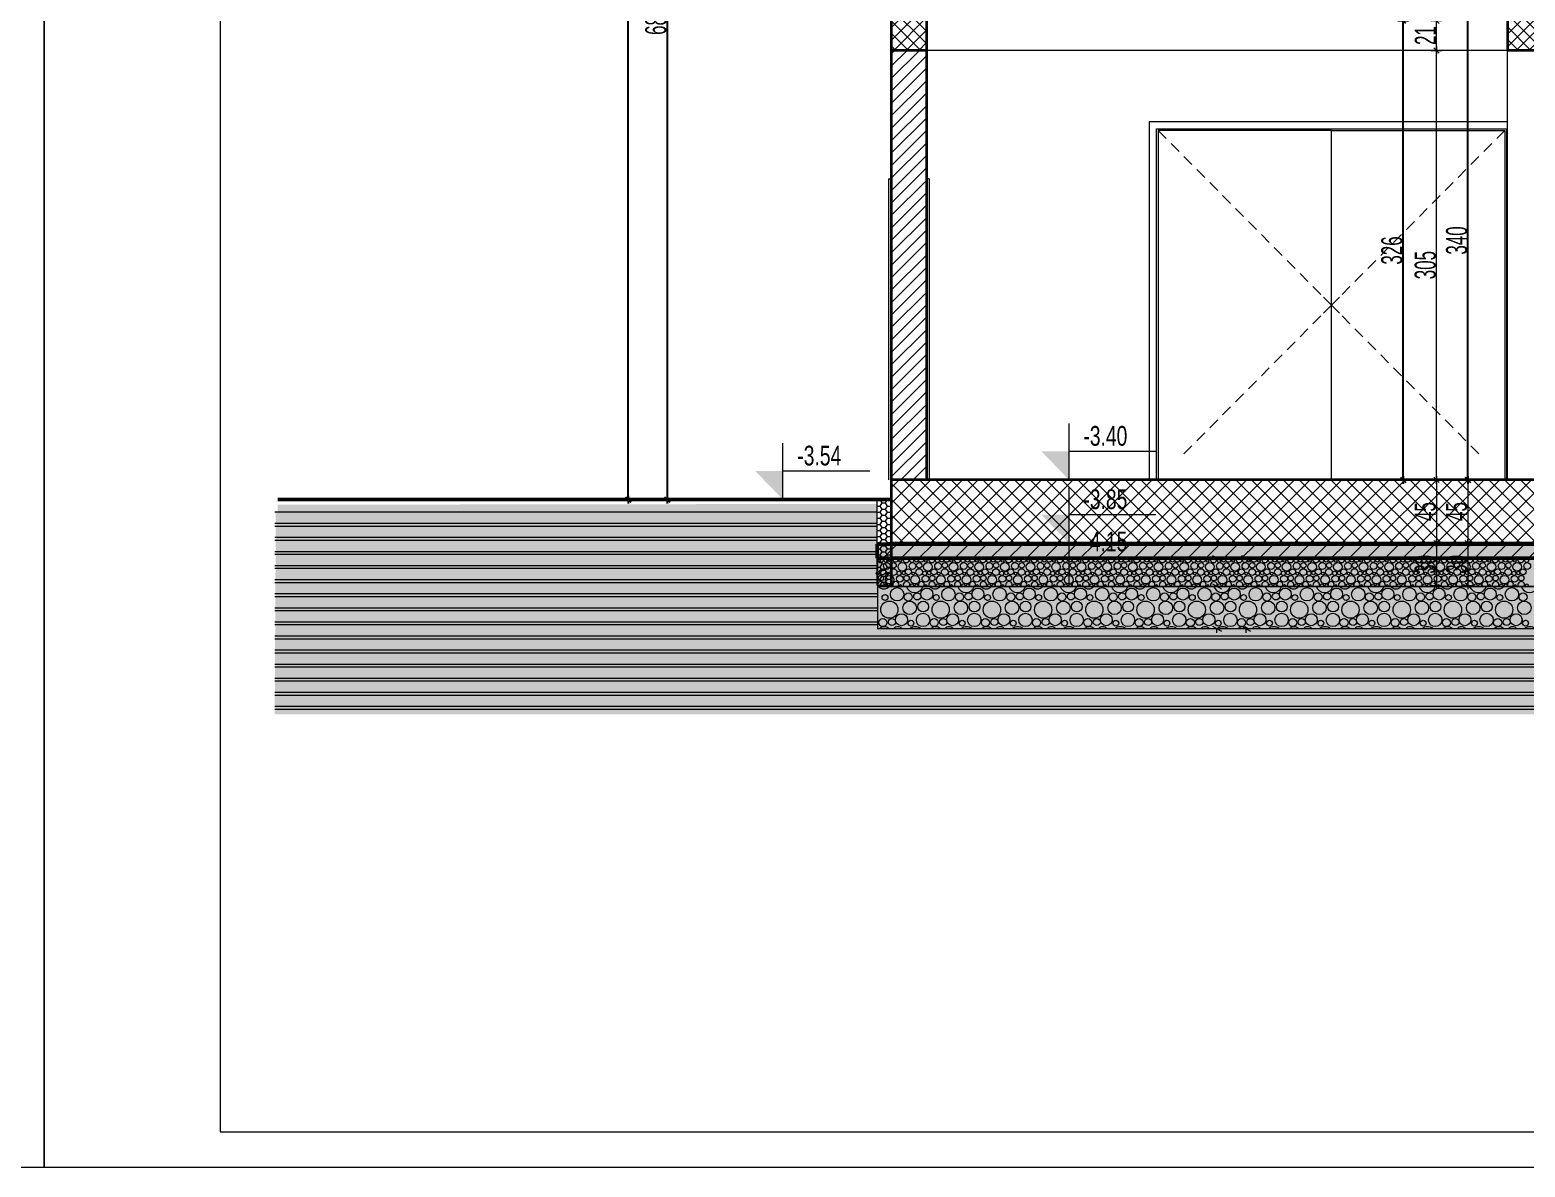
# Model space of a CAD drawing. Header units: millimetres. Extents: x -115530 to 122462, y -34508 to 119375.
# Drawn here: x 75862 to 86478, y 90853 to 98928 of the extents above; entities that cross this region are included whole.
import ezdxf

# ---------------------------------------------------------------- set-up
doc = ezdxf.new("R2010")
doc.units = ezdxf.units.MM
doc.header["$MEASUREMENT"] = 0
for name, color, linetype, lineweight in [('101', 253, 'Continuous', 15), ('21', 7, 'Continuous', 50), ('29', 7, 'Continuous', 50), ('61', 254, 'Continuous', 20), ('dimenzija', 7, 'Continuous', 13), ('Fasada kontaktna', 40, 'Continuous', 20), ('New_Site & Landscape - Terrain_Pen_No__53', 54, 'Continuous', 25), ('New_Structural - Bearing_Pen_No__27', 7, 'Continuous', 25), ('New_Structural - Bearing_Pen_No__29', 7, 'Continuous', 25), ('Roofs_Pen_No__1', 7, 'Continuous', 13), ('zidoviii', 7, 'Continuous', 35)]:
    doc.layers.add(name, color=color, linetype=linetype, lineweight=lineweight)
for name, color, linetype, lineweight, true_color in [('102', 7, 'Continuous', 15, 0xe0e0e0), ('104', 7, 'Continuous', 15, 0x3e3e3e), ('161', 7, 'Continuous', 15, 0x6a6a6a), ('19', 7, 'Continuous', 0, 0xe4e4e4), ('HATCH 2', 7, 'Continuous', 9, 0x575757), ('New_Structural - Bearing_Pen_No__168', 7, 'Continuous', 13, 0x6a6a6a), ('New_Structural - Bearing_Pen_No__87', 7, 'Continuous', 13, 0x6a6a6a)]:
    doc.layers.add(name, color=color, linetype=linetype, lineweight=lineweight, true_color=true_color)
doc.styles.add('PLATEIA', font='CGSAPPS.shx', dxfattribs={"width": 0.6})
doc.styles.add('ROM', font='ROMANS.SHX', dxfattribs={"width": 0.7})
doc.dimstyles.new('50', dxfattribs={"dimtxt": 150, "dimasz": 0.5, "dimexe": 0.18, "dimexo": 0.0625, "dimgap": 4, "dimtad": 1, "dimdec": 0, "dimlfac": 0.1, "dimzin": 12, "dimdsep": 46, "dimtxsty": 'PLATEIA', "dimblk": 'A$C321216CB', "dimcen": 0.09, "dimse1": 1, "dimse2": 1, "dimclrd": 256, "dimclrt": 256, "dimadec": 3, "dimazin": 0, "dimtfac": 1, "dimtdec": 0, "dimtix": 1, "dimtmove": 2, "dimatfit": 3, "dimldrblk": 'A$C321216CB', "dimfxl": 1, "dimtolj": 1, "dimtzin": 0, "dimlwd": -1, "dimarcsym": 0})
pattern_1 = [(45, (-110329.44, 76693.47), (-44.194174, 44.194174), []), (135, (-110329.44, 76693.47), (-44.194174, -44.194174), [])]

# ---------------------------------------------------------------- blocks, each defined once
blk = doc.blocks.new('A$C321216CB')
for p, q in [((-54, 0), (54, 0)), ((-38, -38), (38, 38)), ((0, -75), (0, 75))]:
    blk.add_line(p, q)
blk = doc.blocks.new('*D949')
at = {"layer": 'DEFPOINTS', "color": 0, "transparency": 16777216}
for p in [(85849, 98783), (86353, 98783), (86039, 95733)]:
    blk.add_point(p, dxfattribs=at)
at = {"layer": 'dimenzija', "transparency": 16777216}
blk.add_line((85849, 95733), (85849, 98782), dxfattribs=at)
at = {"layer": 'dimenzija', "transparency": 16777216, "xscale": 0.5, "yscale": 0.5, "zscale": 0.5}
for p, rotation in [((85849, 98783), 90), ((85849, 95733), 270)]:
    blk.add_blockref('A$C321216CB', p, dxfattribs=dict(at, rotation=rotation))
at = {"layer": 'dimenzija', "transparency": 16777216, "insert": (85770, 97258), "char_height": 150, "attachment_point": 5, "rotation": 90, "style": 'PLATEIA'}
blk.add_mtext('\\A1;305', dxfattribs=at)
blk = doc.blocks.new('*D950')
at = {"layer": 'DEFPOINTS', "color": 0, "transparency": 16777216}
for p in [(85849, 98993), (86412, 98993), (86039, 98783)]:
    blk.add_point(p, dxfattribs=at)
at = {"layer": 'dimenzija', "transparency": 16777216}
blk.add_line((85849, 98783), (85849, 98992), dxfattribs=at)
at = {"layer": 'dimenzija', "transparency": 16777216, "xscale": 0.5, "yscale": 0.5, "zscale": 0.5}
for p, rotation in [((85849, 98993), 90), ((85849, 98783), 270)]:
    blk.add_blockref('A$C321216CB', p, dxfattribs=dict(at, rotation=rotation))
at = {"layer": 'dimenzija', "transparency": 16777216, "insert": (85770, 98888), "char_height": 150, "attachment_point": 5, "rotation": 90, "style": 'PLATEIA'}
blk.add_mtext('\\A1;21', dxfattribs=at)
blk = doc.blocks.new('*D952')
at = {"transparency": 16777216}
blk.add_line((85612, 95733), (85612, 98991), dxfattribs=at)
at = {"layer": 'DEFPOINTS', "color": 0, "transparency": 16777216}
for p in [(85612, 98992), (85612, 98992), (85574, 95733)]:
    blk.add_point(p, dxfattribs=at)
at = {"transparency": 16777216, "xscale": 0.5, "yscale": 0.5, "zscale": 0.5}
for p, rotation in [((85612, 98992), 90), ((85612, 95733), 270)]:
    blk.add_blockref('A$C321216CB', p, dxfattribs=dict(at, rotation=rotation))
at = {"transparency": 16777216, "insert": (85533, 97362), "char_height": 150, "attachment_point": 5, "rotation": 90, "style": 'PLATEIA'}
blk.add_mtext('\\A1;326', dxfattribs=at)
blk = doc.blocks.new('*D954')
at = {"transparency": 16777216}
blk.add_line((86072, 95733), (86072, 99132), dxfattribs=at)
at = {"layer": 'DEFPOINTS', "color": 0, "transparency": 16777216}
for p in [(86072, 99133), (86072, 99133), (86039, 95733)]:
    blk.add_point(p, dxfattribs=at)
at = {"transparency": 16777216, "xscale": 0.5, "yscale": 0.5, "zscale": 0.5}
for p, rotation in [((86072, 99133), 90), ((86072, 95733), 270)]:
    blk.add_blockref('A$C321216CB', p, dxfattribs=dict(at, rotation=rotation))
at = {"transparency": 16777216, "insert": (85993, 97433), "char_height": 150, "attachment_point": 5, "rotation": 90, "style": 'PLATEIA'}
blk.add_mtext('\\A1;340', dxfattribs=at)
blk = doc.blocks.new('*D973')
at = {"transparency": 16777216}
blk.add_line((80386, 102392), (80386, 95593), dxfattribs=at)
at = {"layer": 'DEFPOINTS', "color": 0, "transparency": 16777216}
for p in [(81378, 102393), (80326, 95593), (80386, 95593)]:
    blk.add_point(p, dxfattribs=at)
at = {"transparency": 16777216, "xscale": 0.5, "yscale": 0.5, "zscale": 0.5}
for p, rotation in [((80386, 102393), 90), ((80386, 95593), 270)]:
    blk.add_blockref('A$C321216CB', p, dxfattribs=dict(at, rotation=rotation))
at = {"transparency": 16777216, "insert": (80307, 98993), "char_height": 150, "attachment_point": 5, "rotation": 90, "style": 'PLATEIA'}
blk.add_mtext('\\A1;680', dxfattribs=at)
blk = doc.blocks.new('*D1018')
at = {"transparency": 16777216}
blk.add_line((80110, 95593), (80110, 104480), dxfattribs=at)
at = {"layer": 'DEFPOINTS', "color": 0, "transparency": 16777216}
for p in [(80110, 104480), (86478, 104480), (80326, 95593)]:
    blk.add_point(p, dxfattribs=at)
at = {"transparency": 16777216, "xscale": 0.5, "yscale": 0.5, "zscale": 0.5}
for p, rotation in [((80110, 104480), 90), ((80110, 95593), 270)]:
    blk.add_blockref('A$C321216CB', p, dxfattribs=dict(at, rotation=rotation))
at = {"transparency": 16777216, "insert": (80031, 100037), "char_height": 150, "attachment_point": 5, "rotation": 90, "style": 'PLATEIA'}
blk.add_mtext('\\A1;889', dxfattribs=at)
blk = doc.blocks.new('*D1010')
at = {"layer": 'DEFPOINTS', "color": 0, "transparency": 16777216}
for p in [(85795, 95733), (85654, 95283), (86071, 95283)]:
    blk.add_point(p, dxfattribs=at)
at = {"layer": 'dimenzija', "transparency": 16777216}
blk.add_line((86071, 95733), (86071, 95284), dxfattribs=at)
at = {"layer": 'dimenzija', "transparency": 16777216, "xscale": 0.5, "yscale": 0.5, "zscale": 0.5}
for p, rotation in [((86071, 95733), 90), ((86071, 95283), 270)]:
    blk.add_blockref('A$C321216CB', p, dxfattribs=dict(at, rotation=rotation))
at = {"layer": 'dimenzija', "transparency": 16777216, "insert": (85992, 95508), "char_height": 150, "attachment_point": 5, "rotation": 90, "style": 'PLATEIA'}
blk.add_mtext('\\A1;45', dxfattribs=at)
blk = doc.blocks.new('*D1011')
at = {"layer": 'DEFPOINTS', "color": 0, "transparency": 16777216}
for p in [(85654, 95283), (85643, 94983), (86071, 94983)]:
    blk.add_point(p, dxfattribs=at)
at = {"layer": 'dimenzija', "transparency": 16777216}
blk.add_line((86071, 95283), (86071, 94984), dxfattribs=at)
at = {"layer": 'dimenzija', "transparency": 16777216, "xscale": 0.5, "yscale": 0.5, "zscale": 0.5}
for p, rotation in [((86071, 95283), 90), ((86071, 94983), 270)]:
    blk.add_blockref('A$C321216CB', p, dxfattribs=dict(at, rotation=rotation))
at = {"layer": 'dimenzija', "transparency": 16777216, "insert": (85992, 95133), "char_height": 150, "attachment_point": 5, "rotation": 90, "style": 'PLATEIA'}
blk.add_mtext('\\A1;30', dxfattribs=at)
blk = doc.blocks.new('*D1012')
at = {"layer": 'DEFPOINTS', "color": 0, "transparency": 16777216}
for p in [(85795, 95733), (85654, 95283), (85849, 95283)]:
    blk.add_point(p, dxfattribs=at)
at = {"layer": 'dimenzija', "transparency": 16777216}
blk.add_line((85849, 95733), (85849, 95284), dxfattribs=at)
at = {"layer": 'dimenzija', "transparency": 16777216, "xscale": 0.5, "yscale": 0.5, "zscale": 0.5}
for p, rotation in [((85849, 95733), 90), ((85849, 95283), 270)]:
    blk.add_blockref('A$C321216CB', p, dxfattribs=dict(at, rotation=rotation))
at = {"layer": 'dimenzija', "transparency": 16777216, "insert": (85770, 95508), "char_height": 150, "attachment_point": 5, "rotation": 90, "style": 'PLATEIA'}
blk.add_mtext('\\A1;45', dxfattribs=at)
blk = doc.blocks.new('*D1013')
at = {"layer": 'DEFPOINTS', "color": 0, "transparency": 16777216}
for p in [(85654, 95283), (85735, 94983), (85849, 94983)]:
    blk.add_point(p, dxfattribs=at)
at = {"layer": 'dimenzija', "transparency": 16777216}
blk.add_line((85849, 95283), (85849, 94984), dxfattribs=at)
at = {"layer": 'dimenzija', "transparency": 16777216, "xscale": 0.5, "yscale": 0.5, "zscale": 0.5}
for p, rotation in [((85849, 95283), 90), ((85849, 94983), 270)]:
    blk.add_blockref('A$C321216CB', p, dxfattribs=dict(at, rotation=rotation))
at = {"layer": 'dimenzija', "transparency": 16777216, "insert": (85770, 95133), "char_height": 150, "attachment_point": 5, "rotation": 90, "style": 'PLATEIA'}
blk.add_mtext('\\A1;30', dxfattribs=at)
blk = doc.blocks.new('ff')
at = {"linetype": 'Continuous', "lineweight": 0, "true_color": 0xb5b5b5}
blk.add_hatch(color=253, dxfattribs=at).paths.add_polyline_path([(182948, 115600), (182949, 115652), (187206, 115658), (187206, 115600)])
at = {"layer": '102', "linetype": 'Continuous', "lineweight": 15}
for points in [[(182928, 114164), (200444, 114164), (200440, 119003), (197467, 118998), (196876, 115774), (196876, 115274), (196876, 114766), (187207, 114772), (187204, 115604), (182936, 115604)], [(196406, 115372), (187206, 115372), (187206, 115272), (196406, 115272)]]:
    blk.add_hatch(color=256, dxfattribs=at).paths.add_polyline_path(points)
at = {"layer": '104', "linetype": 'Continuous', "lineweight": 15}
h = blk.add_hatch(dxfattribs=at)
h.set_pattern_fill('MASONRY_BLOCK_0001', color=256, scale=49.999997, style=0, pattern_type=2)
h.set_pattern_definition([(45, (232358.95, 118972.49), (-63.6396, 63.6396), [])])
h.paths.add_polyline_path([(187206, 115372), (187206, 115272), (196406, 115272), (196406, 115372)])
at = {"layer": '161', "linetype": 'Continuous', "lineweight": 15}
h = blk.add_hatch(dxfattribs=at)
h.set_pattern_fill('DOUBLE_1_1_0001', color=256, scale=49.999997, style=0, pattern_type=2)
h.set_pattern_definition([(180, (189177.82, 115725.27), (0, 100), []), (180, (189177.82, 115705.27), (0, 100), [])])
h.paths.add_polyline_path([(182930, 114164), (200444, 114164), (200437, 119001), (197472, 119001), (196876, 115774), (196876, 115274), (196876, 114766), (187208, 114766), (187203, 115605), (182930, 115604)])
at = {"layer": '19', "linetype": 'Continuous', "lineweight": 0}
for points in [[(196876, 115072), (196876, 115272), (187211, 115267), (187211, 115067)], [(196876, 114772), (196876, 115072), (187206, 115072), (187206, 114772)]]:
    blk.add_hatch(color=256, dxfattribs=at).paths.add_polyline_path(points)
blk.add_lwpolyline([(187207, 115272), (187207, 114772)])
at = {"layer": '101', "color": 251, "linetype": 'Continuous', "lineweight": 15, "true_color": 0x5e5e5e, "flags": 128}
for points in [[(187206, 115274), (196876, 115272), (196876, 115072), (187206, 115074)], [(187206, 115072), (196876, 115072), (196876, 114772), (187206, 114772)]]:
    blk.add_lwpolyline(points, dxfattribs=at)
at = {"layer": '101', "color": 253, "linetype": 'Continuous', "lineweight": 15}
for centre, radius in [((187245, 115176), 21.3), ((187274, 115217), 23.9), ((187269, 115256), 14.3), ((187301, 115258), 12.5), ((187322, 115174), 23.7), ((187322, 115222), 19.2), ((187384, 115211), 30.6), ((187369, 115254), 10.3), ((187427, 115176), 21.3), ((187456, 115217), 23.9), ((187451, 115256), 14.3), ((187483, 115258), 12.5), ((187504, 115174), 23.7), ((187504, 115222), 19.2), ((187566, 115211), 30.6), ((187551, 115254), 10.3), ((187609, 115176), 21.3), ((187638, 115217), 23.9), ((187633, 115256), 14.3), ((187665, 115258), 12.5), ((187685, 115174), 23.7), ((187686, 115222), 19.2), ((187748, 115211), 30.6), ((187732, 115254), 10.3), ((187791, 115176), 21.3), ((187820, 115217), 23.9), ((187815, 115256), 14.3), ((187847, 115258), 12.5), ((187867, 115174), 23.7), ((187868, 115222), 19.2), ((187930, 115211), 30.6), ((187914, 115254), 10.3), ((187972, 115176), 21.3), ((188002, 115217), 23.9), ((187997, 115256), 14.3), ((188029, 115258), 12.5), ((188049, 115174), 23.7), ((188050, 115222), 19.2), ((188112, 115211), 30.6), ((188096, 115254), 10.3), ((188154, 115176), 21.3), ((188184, 115217), 23.9), ((188179, 115256), 14.3), ((188211, 115258), 12.5), ((188231, 115174), 23.7), ((188232, 115222), 19.2), ((188294, 115211), 30.6), ((188278, 115254), 10.3), ((188336, 115176), 21.3), ((188365, 115217), 23.9), ((188361, 115256), 14.3), ((188392, 115258), 12.5), ((188413, 115174), 23.7), ((188413, 115222), 19.2), ((188475, 115211), 30.6), ((188460, 115254), 10.3), ((188518, 115176), 21.3), ((188547, 115217), 23.9), ((188542, 115256), 14.3), ((188574, 115258), 12.5), ((188595, 115174), 23.7), ((188595, 115222), 19.2), ((188657, 115211), 30.6), ((188642, 115254), 10.3), ((188700, 115176), 21.3), ((188729, 115217), 23.9), ((188724, 115256), 14.3), ((188756, 115258), 12.5), ((188777, 115174), 23.7), ((188777, 115222), 19.2), ((188839, 115211), 30.6), ((188824, 115254), 10.3), ((188882, 115176), 21.3), ((188911, 115217), 23.9), ((188906, 115256), 14.3), ((188938, 115258), 12.5), ((188958, 115174), 23.7), ((188959, 115222), 19.2), ((189021, 115211), 30.6), ((189005, 115254), 10.3), ((189064, 115176), 21.3), ((189093, 115217), 23.9), ((189088, 115256), 14.3), ((189120, 115258), 12.5), ((189140, 115174), 23.7), ((189141, 115222), 19.2), ((189203, 115211), 30.6), ((189187, 115254), 10.3), ((189245, 115176), 21.3), ((189275, 115217), 23.9), ((189270, 115256), 14.3), ((189302, 115258), 12.5), ((189322, 115174), 23.7), ((189323, 115222), 19.2), ((189385, 115211), 30.6), ((189369, 115254), 10.3), ((189427, 115176), 21.3), ((189457, 115217), 23.9), ((189452, 115256), 14.3), ((189484, 115258), 12.5), ((189504, 115174), 23.7), ((189505, 115222), 19.2), ((189567, 115211), 30.6), ((189551, 115254), 10.3), ((189609, 115176), 21.3), ((189638, 115217), 23.9), ((189634, 115256), 14.3), ((189665, 115258), 12.5), ((189686, 115174), 23.7), ((189686, 115222), 19.2), ((189748, 115211), 30.6), ((189733, 115254), 10.3), ((189791, 115176), 21.3), ((189820, 115217), 23.9), ((189815, 115256), 14.3), ((189847, 115258), 12.5), ((189868, 115174), 23.7), ((189868, 115222), 19.2), ((189930, 115211), 30.6), ((189915, 115254), 10.3), ((189973, 115176), 21.3), ((190002, 115217), 23.9), ((189997, 115256), 14.3), ((190029, 115258), 12.5), ((190050, 115174), 23.7), ((190050, 115222), 19.2), ((190112, 115211), 30.6), ((190097, 115254), 10.3), ((190155, 115176), 21.3), ((190184, 115217), 23.9), ((190179, 115256), 14.3), ((190211, 115258), 12.5), ((190231, 115174), 23.7), ((190232, 115222), 19.2), ((190294, 115211), 30.6), ((190278, 115254), 10.3), ((190337, 115176), 21.3), ((190366, 115217), 23.9), ((190361, 115256), 14.3), ((190393, 115258), 12.5), ((190413, 115174), 23.7), ((190414, 115222), 19.2), ((190476, 115211), 30.6), ((190460, 115254), 10.3), ((190518, 115176), 21.3), ((190548, 115217), 23.9), ((190543, 115256), 14.3), ((190575, 115258), 12.5), ((190595, 115174), 23.7), ((190596, 115222), 19.2), ((190658, 115211), 30.6), ((190642, 115254), 10.3), ((190700, 115176), 21.3), ((190730, 115217), 23.9), ((190725, 115256), 14.3), ((190757, 115258), 12.5), ((190777, 115174), 23.7), ((190778, 115222), 19.2), ((190840, 115211), 30.6), ((190824, 115254), 10.3), ((190882, 115176), 21.3), ((190911, 115217), 23.9), ((190907, 115256), 14.3), ((190938, 115258), 12.5), ((190959, 115174), 23.7), ((190959, 115222), 19.2), ((191021, 115211), 30.6), ((191006, 115254), 10.3), ((191064, 115176), 21.3), ((191093, 115217), 23.9), ((191088, 115256), 14.3), ((191120, 115258), 12.5), ((191141, 115174), 23.7), ((191141, 115222), 19.2), ((191203, 115211), 30.6), ((191188, 115254), 10.3), ((191246, 115176), 21.3), ((191275, 115217), 23.9), ((191270, 115256), 14.3), ((191302, 115258), 12.5), ((191323, 115174), 23.7), ((191323, 115222), 19.2), ((191385, 115211), 30.6), ((191370, 115254), 10.3), ((191428, 115176), 21.3), ((191457, 115217), 23.9), ((191452, 115256), 14.3), ((191484, 115258), 12.5), ((191504, 115174), 23.7), ((191505, 115222), 19.2), ((191567, 115211), 30.6), ((191551, 115254), 10.3), ((191610, 115176), 21.3), ((191639, 115217), 23.9), ((191634, 115256), 14.3), ((191666, 115258), 12.5), ((191686, 115174), 23.7), ((191687, 115222), 19.2), ((191749, 115211), 30.6), ((191733, 115254), 10.3), ((191791, 115176), 21.3), ((191821, 115217), 23.9), ((191816, 115256), 14.3), ((187211, 115167), 12.5), ((187232, 115131), 19.2), ((187294, 115120), 30.6), ((187279, 115163), 10.3), ((187366, 115126), 23.9), ((187361, 115165), 14.3), ((187393, 115167), 12.5), ((187414, 115131), 19.2), ((187476, 115120), 30.6), ((187461, 115163), 10.3), ((187548, 115126), 23.9), ((187543, 115165), 14.3), ((187575, 115167), 12.5), ((187596, 115131), 19.2), ((187658, 115120), 30.6), ((187642, 115163), 10.3), ((187730, 115126), 23.9), ((187725, 115165), 14.3), ((187757, 115167), 12.5), ((187778, 115131), 19.2), ((187840, 115120), 30.6), ((187824, 115163), 10.3), ((187912, 115126), 23.9), ((187907, 115165), 14.3), ((187939, 115167), 12.5), ((187960, 115131), 19.2), ((188022, 115120), 30.6), ((188006, 115163), 10.3), ((188094, 115126), 23.9), ((188089, 115165), 14.3), ((188121, 115167), 12.5), ((188142, 115131), 19.2), ((188204, 115120), 30.6), ((188188, 115163), 10.3), ((188275, 115126), 23.9), ((188271, 115165), 14.3), ((188302, 115167), 12.5), ((188323, 115131), 19.2), ((188385, 115120), 30.6), ((188370, 115163), 10.3), ((188457, 115126), 23.9), ((188452, 115165), 14.3), ((188484, 115167), 12.5), ((188505, 115131), 19.2), ((188567, 115120), 30.6), ((188552, 115163), 10.3), ((188639, 115126), 23.9), ((188634, 115165), 14.3), ((188666, 115167), 12.5), ((188687, 115131), 19.2), ((188749, 115120), 30.6), ((188734, 115163), 10.3), ((188821, 115126), 23.9), ((188816, 115165), 14.3), ((188848, 115167), 12.5), ((188869, 115131), 19.2), ((188931, 115120), 30.6), ((188915, 115163), 10.3), ((189003, 115126), 23.9), ((188998, 115165), 14.3), ((189030, 115167), 12.5), ((189051, 115131), 19.2), ((189113, 115120), 30.6), ((189097, 115163), 10.3), ((189185, 115126), 23.9), ((189180, 115165), 14.3), ((189212, 115167), 12.5), ((189233, 115131), 19.2), ((189295, 115120), 30.6), ((189279, 115163), 10.3), ((189367, 115126), 23.9), ((189362, 115165), 14.3), ((189394, 115167), 12.5), ((189415, 115131), 19.2), ((189477, 115120), 30.6), ((189461, 115163), 10.3), ((189548, 115126), 23.9), ((189544, 115165), 14.3), ((189575, 115167), 12.5), ((189596, 115131), 19.2), ((189658, 115120), 30.6), ((189643, 115163), 10.3), ((189730, 115126), 23.9), ((189725, 115165), 14.3), ((189757, 115167), 12.5), ((189778, 115131), 19.2), ((189840, 115120), 30.6), ((189825, 115163), 10.3), ((189912, 115126), 23.9), ((189907, 115165), 14.3), ((189939, 115167), 12.5), ((189960, 115131), 19.2), ((190022, 115120), 30.6), ((190007, 115163), 10.3), ((190094, 115126), 23.9), ((190089, 115165), 14.3), ((190121, 115167), 12.5), ((190142, 115131), 19.2), ((190204, 115120), 30.6), ((190188, 115163), 10.3), ((190276, 115126), 23.9), ((190271, 115165), 14.3), ((190303, 115167), 12.5), ((190324, 115131), 19.2), ((190386, 115120), 30.6), ((190370, 115163), 10.3), ((190458, 115126), 23.9), ((190453, 115165), 14.3), ((190485, 115167), 12.5), ((190506, 115131), 19.2), ((190568, 115120), 30.6), ((190552, 115163), 10.3), ((190640, 115126), 23.9), ((190635, 115165), 14.3), ((190667, 115167), 12.5), ((190688, 115131), 19.2), ((190750, 115120), 30.6), ((190734, 115163), 10.3), ((190821, 115126), 23.9), ((190817, 115165), 14.3), ((190848, 115167), 12.5), ((190869, 115131), 19.2), ((190931, 115120), 30.6), ((190916, 115163), 10.3), ((191003, 115126), 23.9), ((190998, 115165), 14.3), ((191030, 115167), 12.5), ((191051, 115131), 19.2), ((191113, 115120), 30.6), ((191098, 115163), 10.3), ((191185, 115126), 23.9), ((191180, 115165), 14.3), ((191212, 115167), 12.5), ((191233, 115131), 19.2), ((191295, 115120), 30.6), ((191280, 115163), 10.3), ((191367, 115126), 23.9), ((191362, 115165), 14.3), ((191394, 115167), 12.5), ((191415, 115131), 19.2), ((191477, 115120), 30.6), ((191461, 115163), 10.3), ((191549, 115126), 23.9), ((191544, 115165), 14.3), ((191576, 115167), 12.5), ((191597, 115131), 19.2), ((191659, 115120), 30.6), ((191643, 115163), 10.3), ((191731, 115126), 23.9), ((191726, 115165), 14.3), ((191758, 115167), 12.5), ((191779, 115131), 19.2), ((187261, 114993), 20.7), ((187347, 115016), 47.3), ((187426, 114997), 28.6), ((187490, 115001), 25.1), ((187558, 115018), 42.6), ((187625, 114993), 20.7), ((187711, 115016), 47.3), ((187790, 114997), 28.6), ((187854, 115001), 25.1), ((187921, 115018), 42.6), ((187989, 114993), 20.7), ((188075, 115016), 47.3), ((188154, 114997), 28.6), ((188218, 115001), 25.1), ((188285, 115018), 42.6), ((188352, 114993), 20.7), ((188438, 115016), 47.3), ((188517, 114997), 28.6), ((188581, 115001), 25.1), ((188649, 115018), 42.6), ((188716, 114993), 20.7), ((188802, 115016), 47.3), ((188881, 114997), 28.6), ((188945, 115001), 25.1), ((189012, 115018), 42.6), ((189080, 114993), 20.7), ((189166, 115016), 47.3), ((189245, 114997), 28.6), ((189309, 115001), 25.1), ((189376, 115018), 42.6), ((189443, 114993), 20.7), ((189530, 115016), 47.3), ((189609, 114997), 28.6), ((189672, 115001), 25.1), ((189740, 115018), 42.6), ((189807, 114993), 20.7), ((189893, 115016), 47.3), ((189972, 114997), 28.6), ((190036, 115001), 25.1), ((190103, 115018), 42.6), ((190171, 114993), 20.7), ((190257, 115016), 47.3), ((190336, 114997), 28.6), ((190400, 115001), 25.1), ((190467, 115018), 42.6), ((190535, 114993), 20.7), ((190621, 115016), 47.3), ((190700, 114997), 28.6), ((190764, 115001), 25.1), ((190831, 115018), 42.6), ((190898, 114993), 20.7), ((190984, 115016), 47.3), ((191063, 114997), 28.6), ((191127, 115001), 25.1), ((191195, 115018), 42.6), ((191262, 114993), 20.7), ((191348, 115016), 47.3), ((191427, 114997), 28.6), ((191491, 115001), 25.1), ((191558, 115018), 42.6), ((191626, 114993), 20.7), ((191712, 115016), 47.3), ((191791, 114997), 28.6), ((187292, 114907), 61.2), ((187378, 114836), 42.6), ((187436, 114920), 47.7), ((187531, 114834), 47.3), ((187532, 114929), 38.4), ((187656, 114907), 61.2), ((187741, 114836), 42.6), ((187800, 114920), 47.7), ((187895, 114834), 47.3), ((187896, 114929), 38.4), ((188020, 114907), 61.2), ((188105, 114836), 42.6), ((188163, 114920), 47.7), ((188258, 114834), 47.3), ((188259, 114929), 38.4), ((188384, 114907), 61.2), ((188469, 114836), 42.6), ((188527, 114920), 47.7), ((188622, 114834), 47.3), ((188623, 114929), 38.4), ((188747, 114907), 61.2), ((188832, 114836), 42.6), ((188891, 114920), 47.7), ((188986, 114834), 47.3), ((188987, 114929), 38.4), ((189111, 114907), 61.2), ((189196, 114836), 42.6), ((189255, 114920), 47.7), ((189350, 114834), 47.3), ((189351, 114929), 38.4), ((189475, 114907), 61.2), ((189560, 114836), 42.6), ((189618, 114920), 47.7), ((189713, 114834), 47.3), ((189714, 114929), 38.4), ((189838, 114907), 61.2), ((189923, 114836), 42.6), ((189982, 114920), 47.7), ((190077, 114834), 47.3), ((190078, 114929), 38.4), ((190202, 114907), 61.2), ((190287, 114836), 42.6), ((190346, 114920), 47.7), ((190441, 114834), 47.3), ((190442, 114929), 38.4), ((190566, 114907), 61.2), ((190651, 114836), 42.6), ((190709, 114920), 47.7), ((190804, 114834), 47.3), ((190805, 114929), 38.4), ((190930, 114907), 61.2), ((191015, 114836), 42.6), ((191073, 114920), 47.7), ((191168, 114834), 47.3), ((191169, 114929), 38.4), ((191293, 114907), 61.2), ((191378, 114836), 42.6), ((191437, 114920), 47.7), ((191532, 114834), 47.3), ((191533, 114929), 38.4), ((191657, 114907), 61.2), ((191742, 114836), 42.6), ((191800, 114920), 47.7), ((187246, 114815), 28.6), ((187310, 114819), 25.1), ((187445, 114811), 20.7), ((187610, 114815), 28.6), ((187674, 114819), 25.1), ((187809, 114811), 20.7), ((187974, 114815), 28.6), ((188038, 114819), 25.1), ((188172, 114811), 20.7), ((188337, 114815), 28.6), ((188401, 114819), 25.1), ((188536, 114811), 20.7), ((188701, 114815), 28.6), ((188765, 114819), 25.1), ((188900, 114811), 20.7), ((189065, 114815), 28.6), ((189129, 114819), 25.1), ((189263, 114811), 20.7), ((189429, 114815), 28.6), ((189492, 114819), 25.1), ((189627, 114811), 20.7), ((189792, 114815), 28.6), ((189856, 114819), 25.1), ((189991, 114811), 20.7), ((190156, 114815), 28.6), ((190220, 114819), 25.1), ((190355, 114811), 20.7), ((190520, 114815), 28.6), ((190584, 114819), 25.1), ((190718, 114811), 20.7), ((190883, 114815), 28.6), ((190947, 114819), 25.1), ((191082, 114811), 20.7), ((191247, 114815), 28.6), ((191311, 114819), 25.1), ((191446, 114811), 20.7), ((191611, 114815), 28.6), ((191675, 114819), 25.1), ((191809, 114811), 20.7)]:
    blk.add_circle(centre, radius, dxfattribs=at)
for centre, radius, start, end in [((187230, 115265), 23.7, 162.599, 17.401), ((187292, 115302), 30.6, 254.3338, 285.6662), ((187335, 115267), 21.3, 163.6472, 16.3528), ((187412, 115265), 23.7, 162.599, 17.401), ((187474, 115302), 30.6, 254.3338, 285.6662), ((187517, 115267), 21.3, 163.6472, 16.3528), ((187594, 115265), 23.7, 162.599, 17.401), ((187656, 115302), 30.6, 254.3338, 285.6662), ((187699, 115267), 21.3, 163.6472, 16.3528), ((187775, 115265), 23.7, 162.599, 17.401), ((187838, 115302), 30.6, 254.3338, 285.6662), ((187881, 115267), 21.3, 163.6472, 16.3528), ((187957, 115265), 23.7, 162.599, 17.401), ((188020, 115302), 30.6, 254.3338, 285.6662), ((188062, 115267), 21.3, 163.6472, 16.3528), ((188139, 115265), 23.7, 162.599, 17.401), ((188202, 115302), 30.6, 254.3338, 285.6662), ((188244, 115267), 21.3, 163.6472, 16.3528), ((188321, 115265), 23.7, 162.599, 17.401), ((188384, 115302), 30.6, 254.3338, 285.6662), ((188426, 115267), 21.3, 163.6472, 16.3528), ((188503, 115265), 23.7, 162.599, 17.401), ((188565, 115302), 30.6, 254.3338, 285.6662), ((188608, 115267), 21.3, 163.6472, 16.3528), ((188685, 115265), 23.7, 162.599, 17.401), ((188747, 115302), 30.6, 254.3338, 285.6662), ((188790, 115267), 21.3, 163.6472, 16.3528), ((188867, 115265), 23.7, 162.599, 17.401), ((188929, 115302), 30.6, 254.3338, 285.6662), ((188972, 115267), 21.3, 163.6472, 16.3528), ((189048, 115265), 23.7, 162.599, 17.401), ((189111, 115302), 30.6, 254.3338, 285.6662), ((189154, 115267), 21.3, 163.6472, 16.3528), ((189230, 115265), 23.7, 162.599, 17.401), ((189293, 115302), 30.6, 254.3338, 285.6662), ((189335, 115267), 21.3, 163.6472, 16.3528), ((189412, 115265), 23.7, 162.599, 17.401), ((189475, 115302), 30.6, 254.3338, 285.6662), ((189517, 115267), 21.3, 163.6472, 16.3528), ((189594, 115265), 23.7, 162.599, 17.401), ((189657, 115302), 30.6, 254.3338, 285.6662), ((189699, 115267), 21.3, 163.6472, 16.3528), ((189776, 115265), 23.7, 162.599, 17.401), ((189838, 115302), 30.6, 254.3338, 285.6662), ((189881, 115267), 21.3, 163.6472, 16.3528), ((189958, 115265), 23.7, 162.599, 17.401), ((190020, 115302), 30.6, 254.3338, 285.6662), ((190063, 115267), 21.3, 163.6472, 16.3528), ((190140, 115265), 23.7, 162.599, 17.401), ((190202, 115302), 30.6, 254.3338, 285.6662), ((190245, 115267), 21.3, 163.6472, 16.3528), ((190321, 115265), 23.7, 162.599, 17.401), ((190384, 115302), 30.6, 254.3338, 285.6662), ((190427, 115267), 21.3, 163.6472, 16.3528), ((190503, 115265), 23.7, 162.599, 17.401), ((190566, 115302), 30.6, 254.3338, 285.6662), ((190608, 115267), 21.3, 163.6472, 16.3528), ((190685, 115265), 23.7, 162.599, 17.401), ((190748, 115302), 30.6, 254.3338, 285.6662), ((190790, 115267), 21.3, 163.6472, 16.3528), ((190867, 115265), 23.7, 162.599, 17.401), ((190930, 115302), 30.6, 254.3338, 285.6662), ((190972, 115267), 21.3, 163.6472, 16.3528), ((191049, 115265), 23.7, 162.599, 17.401), ((191111, 115302), 30.6, 254.3338, 285.6662), ((191154, 115267), 21.3, 163.6472, 16.3528), ((191231, 115265), 23.7, 162.599, 17.401), ((191293, 115302), 30.6, 254.3338, 285.6662), ((191336, 115267), 21.3, 163.6472, 16.3528), ((191413, 115265), 23.7, 162.599, 17.401), ((191475, 115302), 30.6, 254.3338, 285.6662), ((191518, 115267), 21.3, 163.6472, 16.3528), ((191594, 115265), 23.7, 162.599, 17.401), ((191657, 115302), 30.6, 254.3338, 285.6662), ((191700, 115267), 21.3, 163.6472, 16.3528), ((191776, 115265), 23.7, 162.599, 17.401), ((187232, 115083), 23.7, 332.4801, 207.5199), ((187271, 115074), 14.3, 354.4772, 185.5228), ((187303, 115076), 12.5, 345.4542, 194.5458), ((187337, 115085), 21.3, 325.6213, 214.3787), ((187371, 115072), 10.3, 3.8659, 176.1341), ((187414, 115083), 23.7, 332.4801, 207.5199), ((187453, 115074), 14.3, 354.4772, 185.5228), ((187485, 115076), 12.5, 345.4542, 194.5458), ((187519, 115085), 21.3, 325.6213, 214.3787), ((187552, 115072), 10.3, 3.8659, 176.1341), ((187595, 115083), 23.7, 332.4801, 207.5199), ((187635, 115074), 14.3, 354.4772, 185.5228), ((187667, 115076), 12.5, 345.4542, 194.5458), ((187701, 115085), 21.3, 325.6213, 214.3787), ((187734, 115072), 10.3, 3.8659, 176.1341), ((187777, 115083), 23.7, 332.4801, 207.5199), ((187817, 115074), 14.3, 354.4772, 185.5228), ((187849, 115076), 12.5, 345.4542, 194.5458), ((187882, 115085), 21.3, 325.6213, 214.3787), ((187916, 115072), 10.3, 3.8659, 176.1341), ((187959, 115083), 23.7, 332.4801, 207.5199), ((187999, 115074), 14.3, 354.4772, 185.5228), ((188031, 115076), 12.5, 345.4542, 194.5458), ((188064, 115085), 21.3, 325.6213, 214.3787), ((188098, 115072), 10.3, 3.8659, 176.1341), ((188141, 115083), 23.7, 332.4801, 207.5199), ((188181, 115074), 14.3, 354.4772, 185.5228), ((188212, 115076), 12.5, 345.4542, 194.5458), ((188246, 115085), 21.3, 325.6213, 214.3787), ((188280, 115072), 10.3, 3.8659, 176.1341), ((188323, 115083), 23.7, 332.4801, 207.5199), ((188362, 115074), 14.3, 354.4772, 185.5228), ((188394, 115076), 12.5, 345.4542, 194.5458), ((188428, 115085), 21.3, 325.6213, 214.3787), ((188462, 115072), 10.3, 3.8659, 176.1341), ((188505, 115083), 23.7, 332.4801, 207.5199), ((188544, 115074), 14.3, 354.4772, 185.5228), ((188576, 115076), 12.5, 345.4542, 194.5458), ((188610, 115085), 21.3, 325.6213, 214.3787), ((188644, 115072), 10.3, 3.8659, 176.1341), ((188687, 115083), 23.7, 332.4801, 207.5199), ((188726, 115074), 14.3, 354.4772, 185.5228), ((188758, 115076), 12.5, 345.4542, 194.5458), ((188792, 115085), 21.3, 325.6213, 214.3787), ((188825, 115072), 10.3, 3.8659, 176.1341), ((188868, 115083), 23.7, 332.4801, 207.5199), ((188908, 115074), 14.3, 354.4772, 185.5228), ((188940, 115076), 12.5, 345.4542, 194.5458), ((188974, 115085), 21.3, 325.6213, 214.3787), ((189007, 115072), 10.3, 3.8659, 176.1341), ((189050, 115083), 23.7, 332.4801, 207.5199), ((189090, 115074), 14.3, 354.4772, 185.5228), ((189122, 115076), 12.5, 345.4542, 194.5458), ((189155, 115085), 21.3, 325.6213, 214.3787), ((189189, 115072), 10.3, 3.8659, 176.1341), ((189232, 115083), 23.7, 332.4801, 207.5199), ((189272, 115074), 14.3, 354.4772, 185.5228), ((189304, 115076), 12.5, 345.4542, 194.5458), ((189337, 115085), 21.3, 325.6213, 214.3787), ((189371, 115072), 10.3, 3.8659, 176.1341), ((189414, 115083), 23.7, 332.4801, 207.5199), ((189454, 115074), 14.3, 354.4772, 185.5228), ((189485, 115076), 12.5, 345.4542, 194.5458), ((189519, 115085), 21.3, 325.6213, 214.3787), ((189553, 115072), 10.3, 3.8659, 176.1341), ((189596, 115083), 23.7, 332.4801, 207.5199), ((189635, 115074), 14.3, 354.4772, 185.5228), ((189667, 115076), 12.5, 345.4542, 194.5458), ((189701, 115085), 21.3, 325.6213, 214.3787), ((189735, 115072), 10.3, 3.8659, 176.1341), ((189778, 115083), 23.7, 332.4801, 207.5199), ((189817, 115074), 14.3, 354.4772, 185.5228), ((189849, 115076), 12.5, 345.4542, 194.5458), ((189883, 115085), 21.3, 325.6213, 214.3787), ((189917, 115072), 10.3, 3.8659, 176.1341), ((189960, 115083), 23.7, 332.4801, 207.5199), ((189999, 115074), 14.3, 354.4772, 185.5228), ((190031, 115076), 12.5, 345.4542, 194.5458), ((190065, 115085), 21.3, 325.6213, 214.3787), ((190098, 115072), 10.3, 3.8659, 176.1341), ((190141, 115083), 23.7, 332.4801, 207.5199), ((190181, 115074), 14.3, 354.4772, 185.5228), ((190213, 115076), 12.5, 345.4542, 194.5458), ((190247, 115085), 21.3, 325.6213, 214.3787), ((190280, 115072), 10.3, 3.8659, 176.1341), ((190323, 115083), 23.7, 332.4801, 207.5199), ((190363, 115074), 14.3, 354.4772, 185.5228), ((190395, 115076), 12.5, 345.4542, 194.5458), ((190428, 115085), 21.3, 325.6213, 214.3787), ((190462, 115072), 10.3, 3.8659, 176.1341), ((190505, 115083), 23.7, 332.4801, 207.5199), ((190545, 115074), 14.3, 354.4772, 185.5228), ((190577, 115076), 12.5, 345.4542, 194.5458), ((190610, 115085), 21.3, 325.6213, 214.3787), ((190644, 115072), 10.3, 3.8659, 176.1341), ((190687, 115083), 23.7, 332.4801, 207.5199), ((190727, 115074), 14.3, 354.4772, 185.5228), ((190758, 115076), 12.5, 345.4542, 194.5458), ((190792, 115085), 21.3, 325.6213, 214.3787), ((190826, 115072), 10.3, 3.8659, 176.1341), ((190869, 115083), 23.7, 332.4801, 207.5199), ((190908, 115074), 14.3, 354.4772, 185.5228), ((190940, 115076), 12.5, 345.4542, 194.5458), ((190974, 115085), 21.3, 325.6213, 214.3787), ((191008, 115072), 10.3, 3.8659, 176.1341), ((191051, 115083), 23.7, 332.4801, 207.5199), ((191090, 115074), 14.3, 354.4772, 185.5228), ((191122, 115076), 12.5, 345.4542, 194.5458), ((191156, 115085), 21.3, 325.6213, 214.3787), ((191190, 115072), 10.3, 3.8659, 176.1341), ((191233, 115083), 23.7, 332.4801, 207.5199), ((191272, 115074), 14.3, 354.4772, 185.5228), ((191304, 115076), 12.5, 345.4542, 194.5458), ((191338, 115085), 21.3, 325.6213, 214.3787), ((191371, 115072), 10.3, 3.8659, 176.1341), ((191414, 115083), 23.7, 332.4801, 207.5199), ((191454, 115074), 14.3, 354.4772, 185.5228), ((191486, 115076), 12.5, 345.4542, 194.5458), ((191520, 115085), 21.3, 325.6213, 214.3787), ((191553, 115072), 10.3, 3.8659, 176.1341), ((191596, 115083), 23.7, 332.4801, 207.5199), ((191636, 115074), 14.3, 354.4772, 185.5228), ((191668, 115076), 12.5, 345.4542, 194.5458), ((191701, 115085), 21.3, 325.6213, 214.3787), ((191735, 115072), 10.3, 3.8659, 176.1341), ((191778, 115083), 23.7, 332.4801, 207.5199), ((191818, 115074), 14.3, 354.4772, 185.5228), ((187252, 115102), 47.7, 217.9292, 322.0708), ((187472, 115089), 61.2, 195.9944, 344.0056), ((187616, 115102), 47.7, 217.9292, 322.0708), ((187836, 115089), 61.2, 195.9944, 344.0056), ((187980, 115102), 47.7, 217.9292, 322.0708), ((188200, 115089), 61.2, 195.9944, 344.0056), ((188343, 115102), 47.7, 217.9292, 322.0708), ((188564, 115089), 61.2, 195.9944, 344.0056), ((188707, 115102), 47.7, 217.9292, 322.0708), ((188927, 115089), 61.2, 195.9944, 344.0056), ((189071, 115102), 47.7, 217.9292, 322.0708), ((189291, 115089), 61.2, 195.9944, 344.0056), ((189435, 115102), 47.7, 217.9292, 322.0708), ((189655, 115089), 61.2, 195.9944, 344.0056), ((189798, 115102), 47.7, 217.9292, 322.0708), ((190018, 115089), 61.2, 195.9944, 344.0056), ((190162, 115102), 47.7, 217.9292, 322.0708), ((190382, 115089), 61.2, 195.9944, 344.0056), ((190526, 115102), 47.7, 217.9292, 322.0708), ((190746, 115089), 61.2, 195.9944, 344.0056), ((190889, 115102), 47.7, 217.9292, 322.0708), ((191110, 115089), 61.2, 195.9944, 344.0056), ((191253, 115102), 47.7, 217.9292, 322.0708), ((191473, 115089), 61.2, 195.9944, 344.0056), ((191617, 115102), 47.7, 217.9292, 322.0708), ((191837, 115089), 61.2, 195.9944, 344.0056), ((187256, 114738), 47.7, 46.6107, 133.3893), ((187352, 114747), 38.4, 42.3731, 137.6269), ((187476, 114725), 61.2, 50.3418, 129.6582), ((187620, 114738), 47.7, 46.6107, 133.3893), ((187716, 114747), 38.4, 42.3731, 137.6269), ((187840, 114725), 61.2, 50.3418, 129.6582), ((187983, 114738), 47.7, 46.6107, 133.3893), ((188079, 114747), 38.4, 42.3731, 137.6269), ((188204, 114725), 61.2, 50.3418, 129.6582), ((188347, 114738), 47.7, 46.6107, 133.3893), ((188443, 114747), 38.4, 42.3731, 137.6269), ((188567, 114725), 61.2, 50.3418, 129.6582), ((188711, 114738), 47.7, 46.6107, 133.3893), ((188807, 114747), 38.4, 42.3731, 137.6269), ((188931, 114725), 61.2, 50.3418, 129.6582), ((189075, 114738), 47.7, 46.6107, 133.3893), ((189171, 114747), 38.4, 42.3731, 137.6269), ((189295, 114725), 61.2, 50.3418, 129.6582), ((189438, 114738), 47.7, 46.6107, 133.3893), ((189534, 114747), 38.4, 42.3731, 137.6269), ((189658, 114725), 61.2, 50.3418, 129.6582), ((189802, 114738), 47.7, 46.6107, 133.3893), ((189898, 114747), 38.4, 42.3731, 137.6269), ((190022, 114725), 61.2, 50.3418, 129.6582), ((190166, 114738), 47.7, 46.6107, 133.3893), ((190262, 114747), 38.4, 42.3731, 137.6269), ((190386, 114725), 61.2, 50.3418, 129.6582), ((190529, 114738), 47.7, 46.6107, 133.3893), ((190625, 114747), 38.4, 42.3731, 137.6269), ((190750, 114725), 61.2, 50.3418, 129.6582), ((190893, 114738), 47.7, 46.6107, 133.3893), ((190989, 114747), 38.4, 42.3731, 137.6269), ((191113, 114725), 61.2, 50.3418, 129.6582), ((191257, 114738), 47.7, 46.6107, 133.3893), ((191353, 114747), 38.4, 42.3731, 137.6269), ((191477, 114725), 61.2, 50.3418, 129.6582), ((191620, 114738), 47.7, 46.6107, 133.3893), ((191717, 114747), 38.4, 42.3731, 137.6269), ((191841, 114725), 61.2, 50.3418, 129.6582)]:
    blk.add_arc(centre, radius, start, end, dxfattribs=at)
at = {"layer": '21', "linetype": 'Continuous', "lineweight": 50, "flags": 128}
for points in [[(182949, 115689), (187306, 115689)], [(187206, 115272), (196406, 115272), (196406, 115372), (187206, 115372)], [(187206, 115372), (187206, 115272)]]:
    blk.add_lwpolyline(points, dxfattribs=at)
at = {"layer": '29', "linetype": 'Continuous', "lineweight": 50}
blk.add_line((196296, 115372), (187206, 115372), dxfattribs=at)
at = {"layer": '61', "linetype": 'Continuous', "lineweight": 20}
for p, q in [((189665, 115372), (188521, 115372)), ((189587, 115291), (189650, 115254)), ((189793, 115291), (189856, 115254)), ((189665, 115272), (189571, 115272)), ((189872, 115272), (189778, 115272)), ((189587, 115091), (189650, 115054)), ((189665, 115072), (189571, 115072)), ((189665, 114772), (189571, 114772)), ((189587, 114791), (189650, 114754)), ((189618, 114742), (189618, 114772)), ((189872, 114772), (189778, 114772)), ((189793, 114791), (189856, 114754)), ((189825, 114742), (189825, 114772))]:
    blk.add_line(p, q, dxfattribs=at)

msp = doc.modelspace()

# ---------------------------------------------------------------- hatches: boundary and pattern name
h = msp.add_hatch(color=0)
h.dxf.hatch_style = 2
h.paths.add_polyline_path([(83240.5, 95732.98), (83043.65, 95936.18), (83240.5, 95936.18)])
h = msp.add_hatch(color=0)
h.dxf.hatch_style = 2
h.paths.add_polyline_path([(81209.28, 95592.98), (81012.43, 95796.18), (81209.28, 95796.18)])
h = msp.add_hatch(color=0)
h.dxf.hatch_style = 2
h.paths.add_polyline_path([(83240.5, 95282.98), (83043.65, 95486.18), (83240.5, 95486.18)])
h = msp.add_hatch(color=0)
h.dxf.hatch_style = 2
h.paths.add_polyline_path([(83240.5, 94982.98), (83043.65, 95186.18), (83240.5, 95186.18)])
at = {"layer": 'Fasada kontaktna'}
h = msp.add_hatch(dxfattribs=at)
h.set_pattern_fill('HONEY', color=256, scale=200)
h.set_pattern_definition([(0, (124625.332, 99227.874), (37.5, 21.650635), [25, -50]), (120, (124625.332, 99227.874), (-37.5, 21.650635), [25, -50]), (60, (124625.332, 99227.874), (0, 43.30127), [-50, 25])])
h.paths.add_polyline_path([(81978.19, 94983.08), (81878.19, 94983.08), (81878.19, 95592.98), (81978.19, 95592.98)])
at = {"layer": 'HATCH 2', "linetype": 'Continuous', "lineweight": 13}
h = msp.add_hatch(dxfattribs=at)
h.set_pattern_fill('ANSI37', color=256, scale=500, style=0)
h.set_pattern_definition(pattern_1)
h.paths.add_polyline_path([(82228.19, 99132.98), (81978.19, 99132.98), (81978.19, 98782.98), (82228.19, 98782.98)])
h = msp.add_hatch(dxfattribs=at)
h.set_pattern_fill('ANSI37', color=256, scale=500, style=0)
h.set_pattern_definition(pattern_1)
h.paths.add_polyline_path([(86603.19, 99132.98), (86353.19, 99132.98), (86353.19, 98782.98), (86603.19, 98782.98)])
h = msp.add_hatch(dxfattribs=at)
h.set_pattern_fill('ANSI37', color=251, scale=25, style=0)
h.set_pattern_definition([(45, (-70108.87, 146319.53), (-56.1266, 56.1266), []), (135, (-70108.87, 146319.53), (-56.1266, -56.1266), [])])
h.paths.add_polyline_path([(81978.19, 95732.98), (81978.19, 95282.98), (90978.19, 95282.98), (90978.19, 95732.98)])
at = {"layer": 'New_Structural - Bearing_Pen_No__168', "linetype": 'Continuous', "lineweight": 13, "true_color": 0x9ea0a3}
h = msp.add_hatch(dxfattribs=at)
h.set_pattern_fill('ANSI31', color=253, scale=500, style=0)
h.set_pattern_definition([(45, (-126764.08, 62462.3), (-44.194174, 44.194174), [])])
h.paths.add_polyline_path([(82228.19, 98782.98), (81978.19, 98782.98), (81978.19, 95732.98), (82228.19, 95732.98)])

# ---------------------------------------------------------------- linework, layer by layer
at = {"color": 0, "lineweight": 5}
for points in [[(83240.5, 95732.98), (83240.5, 96132.98)], [(81209.28, 95592.98), (81209.28, 95992.98)], [(83240.5, 95936.18), (83856.45, 95936.18)], [(81209.28, 95796.18), (81825.23, 95796.18)], [(83240.5, 95282.98), (83240.5, 95682.98)], [(83240.5, 95486.18), (83856.45, 95486.18)], [(83240.5, 94982.98), (83240.5, 95382.98)], [(83240.5, 95186.18), (83856.45, 95186.18)]]:
    msp.add_lwpolyline(points, dxfattribs=at)
at = {"layer": 'New_Site & Landscape - Terrain_Pen_No__53', "color": 54, "linetype": 'Continuous', "lineweight": 35}
msp.add_line((81978.19, 95592.98), (79719.58, 95592.98), dxfattribs=at)
at = {"layer": 'New_Structural - Bearing_Pen_No__27', "color": 7, "linetype": 'Continuous', "lineweight": 35}
for p, q in [((81978.19, 98782.98), (81978.19, 95732.98)), ((82228.19, 98782.98), (82228.19, 95732.98))]:
    msp.add_line(p, q, dxfattribs=at)
at = {"layer": 'New_Structural - Bearing_Pen_No__29', "color": 7, "linetype": 'Continuous', "lineweight": 35}
for p, q in [((81978.19, 99132.98), (81978.19, 98782.98)), ((82228.19, 98992.98), (82228.19, 98782.98)), ((86353.19, 98992.98), (86353.19, 98782.98)), ((82228.19, 98782.98), (81978.19, 98782.98)), ((86603.19, 98782.98), (86353.19, 98782.98))]:
    msp.add_line(p, q, dxfattribs=at)
at = {"layer": 'New_Structural - Bearing_Pen_No__87', "color": 251, "linetype": 'Continuous', "lineweight": 20, "true_color": 0x6a6a6a}
for p, q in [((86353.19, 98782.98), (82228.19, 98782.98)), ((86353.19, 95732.98), (86353.19, 98782.98)), ((83810.19, 98275.98), (83810.19, 95732.98)), ((86353.19, 98275.98), (83810.19, 98275.98)), ((83860.19, 95732.98), (83860.19, 98225.98)), ((83860.19, 98225.98), (86346.19, 98225.98)), ((83873.19, 98212.98), (83929.53, 98156.18)), ((85103.19, 98212.98), (83873.19, 98212.98)), ((83873.19, 98212.98), (83873.19, 95732.98)), ((85103.19, 95732.98), (85103.19, 98212.98)), ((85103.19, 98212.98), (86333.19, 98212.98)), ((86333.19, 98212.98), (86276.85, 98156.18)), ((86333.19, 98212.98), (86333.19, 95732.98)), ((86346.19, 98225.98), (86346.19, 95732.98)), ((83964.74, 98120.69), (84021.08, 98063.89)), ((86241.64, 98120.69), (86185.3, 98063.89)), ((84056.29, 98028.39), (84112.63, 97971.59)), ((86150.08, 98028.39), (86093.75, 97971.59)), ((84147.84, 97936.1), (84204.18, 97879.3)), ((86058.53, 97936.1), (86002.19, 97879.3)), ((81959.19, 97869.98), (81959.19, 95732.98)), ((81959.19, 97869.98), (81978.19, 97869.98)), ((82247.19, 97869.98), (82228.19, 97869.98)), ((82247.19, 97869.98), (82247.19, 95732.98)), ((84239.39, 97843.8), (84295.73, 97787)), ((85966.98, 97843.8), (85910.64, 97787)), ((84330.94, 97751.5), (84387.28, 97694.71)), ((85875.43, 97751.5), (85819.09, 97694.71)), ((84422.49, 97659.21), (84478.83, 97602.41)), ((84514.04, 97566.91), (84570.38, 97510.12)), ((85692.33, 97566.91), (85635.99, 97510.12)), ((85783.88, 97659.21), (85727.54, 97602.41)), ((84605.59, 97474.62), (84661.93, 97417.82)), ((85600.78, 97474.62), (85544.44, 97417.82)), ((84697.15, 97382.32), (84753.48, 97325.53)), ((85509.23, 97382.32), (85452.89, 97325.53)), ((84788.7, 97290.03), (84845.04, 97233.23)), ((85417.68, 97290.03), (85361.34, 97233.23)), ((84880.25, 97197.73), (84936.59, 97140.94)), ((85326.13, 97197.73), (85269.79, 97140.94)), ((84971.8, 97105.44), (85028.14, 97048.64)), ((85046.85, 97029.78), (85103.19, 96972.98)), ((85159.53, 97029.78), (85103.19, 96972.98)), ((85234.57, 97105.44), (85178.24, 97048.64)), ((85046.85, 96916.18), (85103.19, 96972.98)), ((85159.53, 96916.18), (85103.19, 96972.98)), ((84971.8, 96840.52), (85028.14, 96897.32)), ((85234.57, 96840.52), (85178.24, 96897.32)), ((84788.7, 96655.93), (84845.04, 96712.73)), ((84880.25, 96748.23), (84936.59, 96805.03)), ((85326.13, 96748.23), (85269.79, 96805.03)), ((85417.68, 96655.93), (85361.34, 96712.73)), ((84697.15, 96563.64), (84753.48, 96620.44)), ((85509.23, 96563.64), (85452.89, 96620.44)), ((84605.59, 96471.34), (84661.93, 96528.14)), ((85600.78, 96471.34), (85544.44, 96528.14)), ((84514.04, 96379.05), (84570.38, 96435.85)), ((85692.33, 96379.05), (85635.99, 96435.85)), ((84422.49, 96286.75), (84478.83, 96343.55)), ((85783.88, 96286.75), (85727.54, 96343.55)), ((84330.94, 96194.46), (84387.28, 96251.25)), ((85875.43, 96194.46), (85819.09, 96251.25)), ((84239.39, 96102.16), (84295.73, 96158.96)), ((85966.98, 96102.16), (85910.64, 96158.96)), ((84056.29, 95917.57), (84112.63, 95974.37)), ((84147.84, 96009.87), (84204.18, 96066.66)), ((86058.53, 96009.87), (86002.19, 96066.66)), ((86150.08, 95917.57), (86093.75, 95974.37))]:
    msp.add_line(p, q, dxfattribs=at)
msp.add_lwpolyline([(81978.19, 94983.08), (81878.19, 94983.08), (81878.19, 95592.98), (81978.19, 95592.98)], close=True, dxfattribs=at)
at = {"layer": 'Roofs_Pen_No__1'}
for points in [[(54962.87, 90853.35), (75962.87, 90853.35), (75962.87, 105703.35), (54962.87, 105703.35)], [(75962.87, 90853.35), (96962.87, 90853.35), (96962.87, 105703.35), (75962.87, 105703.35)], [(77212.87, 91103.35), (96712.87, 91103.35), (96712.87, 105453.35), (77212.87, 105453.35)]]:
    msp.add_lwpolyline(points, close=True, dxfattribs=at)
at = {"layer": 'zidoviii'}
for p, q in [((90978.19, 95732.98), (81978.19, 95732.98)), ((81978.19, 95732.98), (81978.19, 95282.98)), ((90978.19, 95282.98), (81978.19, 95282.98)), ((81978.19, 95282.98), (81978.19, 94982.98))]:
    msp.add_line(p, q, dxfattribs=at)

# ---------------------------------------------------------------- block references
at = {"layer": 'dimenzija'}
msp.add_blockref('ff', (-105327.45, -20095.56), dxfattribs=at)

# ---------------------------------------------------------------- texts
at = {"color": 0, "char_height": 140, "attachment_point": 1, "style": 'ROM'}
for s, insert in [('{\\fHelvetica|b0|i0|c0|p1;-3.40}', (83342.1, 96115.63)), ('{\\fHelvetica|b0|i0|c0|p1;-3.54}', (81310.88, 95975.63)), ('{\\fHelvetica|b0|i0|c0|p1;-3.85}', (83342.1, 95665.63)), ('{\\fHelvetica|b0|i0|c0|p1;-4.15}', (83342.1, 95365.63))]:
    msp.add_mtext(s, dxfattribs=dict(at, insert=insert))

# ---------------------------------------------------------------- dimensions: what is measured, and where the dimension line sits
for base, p1, p2, picture, middle in [((80109.82, 104480.47), (80326.47, 95592.98), (86478.19, 104480.47), '*D1018', (80030.82, 100036.72)), ((80386.42, 95592.98), (81378.19, 102392.98), (80326.47, 95592.98), '*D973', (80307.42, 98992.98)), ((86072.04, 99132.98), (86038.99, 95732.98), (86072.04, 99132.98), '*D954', (85993.04, 97432.98)), ((85612.07, 98991.98), (85574.31, 95732.98), (85612.07, 98991.98), '*D952', (85533.07, 97362.48))]:
    dim = msp.add_linear_dim(base=base, p1=p1, p2=p2, angle=90, dimstyle='50')
    dim.commit()
    dim.dimension.update_dxf_attribs({"geometry": picture, "text_midpoint": middle})
at = {"layer": 'dimenzija'}
for base, p1, p2, picture, middle in [((85848.56, 98992.98), (86038.99, 98782.98), (86411.55, 98992.98), '*D950', (85769.56, 98887.98)), ((85848.56, 98782.98), (86038.99, 95732.98), (86353.19, 98782.98), '*D949', (85769.56, 97257.98)), ((86071.38, 95283.48), (85794.77, 95733.48), (85654.01, 95283.48), '*D1010', (85992.38, 95508.48)), ((85848.56, 95283.48), (85794.77, 95733.48), (85654.01, 95283.48), '*D1012', (85769.56, 95508.48)), ((86071.38, 94983.48), (85654.01, 95283.48), (85643.2, 94983.48), '*D1011', (85992.38, 95133.48)), ((85848.56, 94983.48), (85654.01, 95283.48), (85735.11, 94983.48), '*D1013', (85769.56, 95133.48))]:
    dim = msp.add_linear_dim(base=base, p1=p1, p2=p2, angle=90, dimstyle='50', dxfattribs=at)
    dim.commit()
    dim.dimension.update_dxf_attribs({"geometry": picture, "text_midpoint": middle})

doc.saveas('drawing.dxf')
